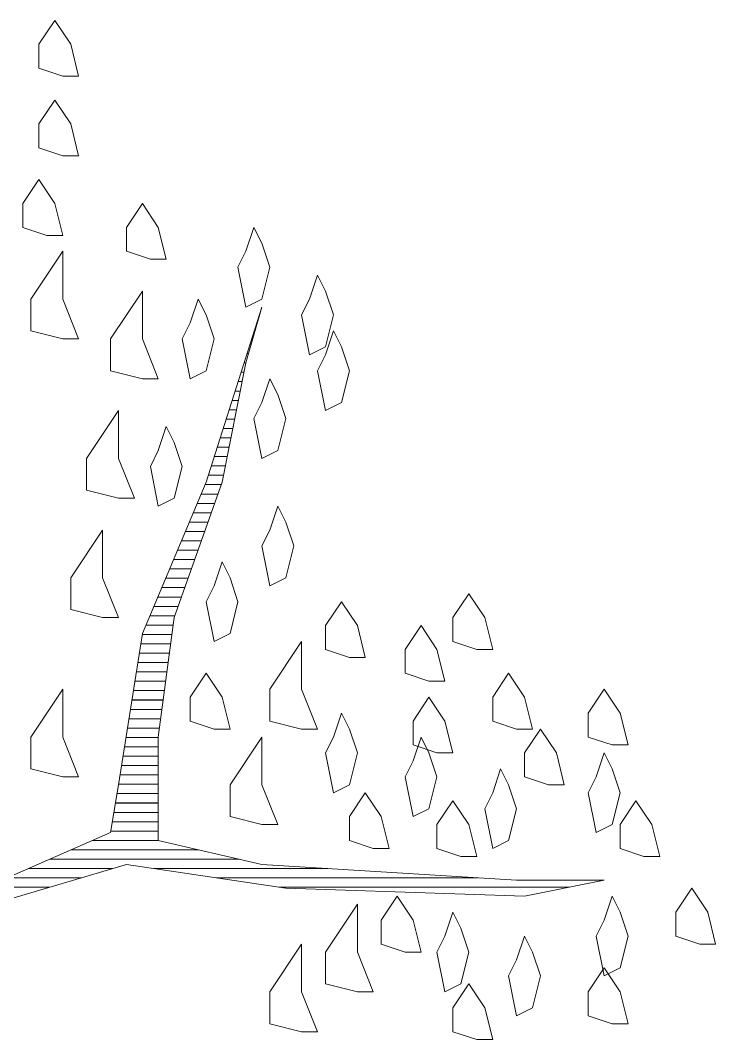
# Model space of a CAD drawing. Header units: centimetres. Extents: x 867 to 19881, y 2761 to 6151.
# Drawn here: x 2277.54 to 2285.65, y 4821.35 to 4833.24 of the extents above; entities that cross this region are included whole.
import ezdxf

# ---------------------------------------------------------------- set-up
doc = ezdxf.new("R2010")
doc.units = ezdxf.units.CM
doc.layers.add('PLAN TEFRİŞLER', color=7, linetype='Continuous', lineweight=0)

# ---------------------------------------------------------------- blocks, each defined once
blk = doc.blocks.new('*X64-flat-121')
at = {"color": 0}
for p, q in [((3044.09, 2851.64), (3044.14, 2851.64)), ((3043.57, 2850.02), (3043.68, 2850.02)), ((3043.06, 2848.39), (3043.21, 2848.39)), ((3042.54, 2846.76), (3042.75, 2846.76)), ((3042.02, 2845.14), (3042.28, 2845.14)), ((3041.5, 2843.51), (3041.82, 2843.51)), ((3040.47, 2840.26), (3041.17, 2840.26)), ((3040.99, 2841.88), (3041.5, 2841.88)), ((3039.95, 2838.63), (3040.85, 2838.63)), ((3039.43, 2837), (3040.52, 2837)), ((3038.92, 2835.38), (3040.2, 2835.38)), ((3038.4, 2833.75), (3039.87, 2833.75)), ((3037.88, 2832.12), (3039.54, 2832.12)), ((3037.36, 2830.5), (3039.22, 2830.5)), ((3036.85, 2828.87), (3038.89, 2828.87)), ((3036.33, 2827.24), (3038.57, 2827.24)), ((3035.81, 2825.62), (3038.24, 2825.62)), ((3035.29, 2823.99), (3037.92, 2823.99)), ((3034.73, 2822.36), (3037.53, 2822.36)), ((3033.36, 2819.11), (3036.38, 2819.11)), ((3034.05, 2820.73), (3036.95, 2820.73)), ((3032.68, 2817.48), (3035.81, 2817.48)), ((3031.99, 2815.85), (3035.23, 2815.85)), ((3031.31, 2814.23), (3034.66, 2814.23)), ((3030.62, 2812.6), (3034.08, 2812.6)), ((3029.94, 2810.97), (3033.51, 2810.97)), ((3029.25, 2809.35), (3032.94, 2809.35)), ((3028.57, 2807.72), (3032.36, 2807.72)), ((3027.88, 2806.09), (3031.79, 2806.09)), ((3027.2, 2804.47), (3031.21, 2804.47)), ((3026.51, 2802.84), (3030.64, 2802.84)), ((3025.14, 2799.59), (3029.49, 2799.59)), ((3025.83, 2801.21), (3030.06, 2801.21)), ((3024.46, 2797.96), (3029.2, 2797.96)), ((3023.82, 2796.33), (3028.99, 2796.33)), ((3023.56, 2794.71), (3028.77, 2794.71)), ((3023.3, 2793.08), (3028.55, 2793.08)), ((3023.05, 2791.45), (3028.34, 2791.45)), ((3022.79, 2789.83), (3028.12, 2789.83)), ((3022.53, 2788.2), (3027.9, 2788.2)), ((3022.28, 2786.57), (3027.68, 2786.57)), ((3022.02, 2784.95), (3027.47, 2784.95)), ((3021.76, 2783.32), (3027.25, 2783.32)), ((3021.25, 2780.07), (3026.82, 2780.07)), ((3021.51, 2781.69), (3027.03, 2781.69)), ((3020.99, 2778.44), (3026.61, 2778.44)), ((3020.74, 2776.81), (3026.61, 2776.81)), ((3020.48, 2775.19), (3026.61, 2775.19)), ((3020.22, 2773.56), (3026.61, 2773.56)), ((3019.96, 2771.93), (3026.61, 2771.93)), ((3019.71, 2770.31), (3026.61, 2770.31)), ((3019.44, 2768.68), (3026.61, 2768.68)), ((3019.17, 2767.05), (3026.61, 2767.05)), ((3018.9, 2765.43), (3026.61, 2765.43)), ((3018.62, 2763.8), (3026.61, 2763.8)), ((3018.35, 2762.17), (3026.61, 2762.17)), ((3011.46, 2758.92), (3033.59, 2758.92)), ((3015.18, 2760.55), (3026.61, 2760.55)), ((3007.75, 2757.29), (3040.64, 2757.29)), ((3004.03, 2755.67), (3018.66, 2755.67)), ((3025.84, 2755.67), (3056.03, 2755.67)), ((3000.31, 2754.04), (3013.17, 2754.04)), ((3036.69, 2754.04), (3082.06, 2754.04)), ((2996.59, 2752.41), (3007.68, 2752.41)), ((3047.53, 2752.41), (3098.07, 2752.41))]:
    blk.add_line(p, q, dxfattribs=at)
blk = doc.blocks.new('*X20')
at = {"color": 0}
for p, q in [((18.7131, 17.53), (18.7134, 17.53)), ((18.7099, 17.52), (18.7105, 17.52)), ((18.7067, 17.51), (18.7077, 17.51)), ((18.7035, 17.5), (18.7048, 17.5)), ((18.7003, 17.49), (18.7019, 17.49)), ((18.6971, 17.48), (18.6991, 17.48)), ((18.6908, 17.46), (18.6951, 17.46)), ((18.694, 17.47), (18.6971, 17.47)), ((18.6876, 17.45), (18.6931, 17.45)), ((18.6844, 17.44), (18.6911, 17.44)), ((18.6812, 17.43), (18.6891, 17.43)), ((18.6781, 17.42), (18.6871, 17.42)), ((18.6749, 17.41), (18.6851, 17.41)), ((18.6717, 17.4), (18.6831, 17.4)), ((18.6685, 17.39), (18.6811, 17.39)), ((18.6653, 17.38), (18.6791, 17.38)), ((18.6621, 17.37), (18.6771, 17.37)), ((18.659, 17.36), (18.6751, 17.36)), ((18.6555, 17.35), (18.6727, 17.35)), ((18.6471, 17.33), (18.6656, 17.33)), ((18.6513, 17.34), (18.6692, 17.34)), ((18.6429, 17.32), (18.6621, 17.32)), ((18.6387, 17.31), (18.6586, 17.31)), ((18.6345, 17.3), (18.6551, 17.3)), ((18.6303, 17.29), (18.6515, 17.29)), ((18.626, 17.28), (18.648, 17.28)), ((18.6218, 17.27), (18.6445, 17.27)), ((18.6176, 17.26), (18.6409, 17.26)), ((18.6134, 17.25), (18.6374, 17.25)), ((18.6092, 17.24), (18.6339, 17.24)), ((18.605, 17.23), (18.6303, 17.23)), ((18.5966, 17.21), (18.6233, 17.21)), ((18.6008, 17.22), (18.6268, 17.22)), ((18.5924, 17.2), (18.6215, 17.2)), ((18.5884, 17.19), (18.6202, 17.19)), ((18.5868, 17.18), (18.6189, 17.18)), ((18.5853, 17.17), (18.6175, 17.17)), ((18.5837, 17.16), (18.6162, 17.16)), ((18.5821, 17.15), (18.6149, 17.15)), ((18.5805, 17.14), (18.6135, 17.14)), ((18.5789, 17.13), (18.6122, 17.13)), ((18.5774, 17.12), (18.6109, 17.12)), ((18.5758, 17.11), (18.6095, 17.11)), ((18.5726, 17.09), (18.6069, 17.09)), ((18.5742, 17.1), (18.6082, 17.1)), ((18.571, 17.08), (18.6056, 17.08)), ((18.5695, 17.07), (18.6056, 17.07)), ((18.5679, 17.06), (18.6056, 17.06)), ((18.5663, 17.05), (18.6056, 17.05)), ((18.5647, 17.04), (18.6056, 17.04)), ((18.5632, 17.03), (18.6056, 17.03)), ((18.5615, 17.02), (18.6056, 17.02)), ((18.5598, 17.01), (18.6056, 17.01)), ((18.5582, 17), (18.6056, 17)), ((18.5565, 16.99), (18.6056, 16.99)), ((18.5548, 16.98), (18.6056, 16.98)), ((18.5125, 16.96), (18.6485, 16.96)), ((18.5353, 16.97), (18.6056, 16.97)), ((18.4896, 16.95), (18.6918, 16.95)), ((18.4668, 16.94), (18.5567, 16.94)), ((18.6009, 16.94), (18.7864, 16.94)), ((18.4439, 16.93), (18.523, 16.93)), ((18.6675, 16.93), (18.9464, 16.93)), ((18.4211, 16.92), (18.4892, 16.92)), ((18.7342, 16.92), (19.0449, 16.92))]:
    blk.add_line(p, q, dxfattribs=at)

msp = doc.modelspace()

# ---------------------------------------------------------------- linework, layer by layer
at = {"layer": 'PLAN TEFRİŞLER', "color": 252, "lineweight": 0, "true_color": 0x939598}
for p, q in [((2280.353, 4829.896, -178.847), (2279.703, 4827.852, -178.847)), ((2280.353, 4829.896, -90.218), (2279.703, 4827.852, -90.218)), ((2280.167, 4829.245, -178.847), (2280.353, 4829.896, -178.847)), ((2280.167, 4829.245, -90.218), (2280.353, 4829.896, -90.218)), ((2279.889, 4827.852, -178.847), (2280.167, 4829.245, -178.847)), ((2279.889, 4827.852, -90.218), (2280.167, 4829.245, -90.218)), ((2279.703, 4827.852, -178.847), (2278.96, 4826.087, -178.847)), ((2279.703, 4827.852, -90.218), (2278.96, 4826.087, -90.218)), ((2279.331, 4826.272, -178.847), (2279.889, 4827.852, -178.847)), ((2279.331, 4826.272, -90.218), (2279.889, 4827.852, -90.218)), ((2279.145, 4824.879, -178.847), (2279.331, 4826.272, -178.847)), ((2279.145, 4824.879, -90.218), (2279.331, 4826.272, -90.218)), ((2278.96, 4826.087, -178.847), (2278.681, 4824.321, -178.847)), ((2278.96, 4826.087, -90.218), (2278.681, 4824.321, -90.218)), ((2279.145, 4823.671, -178.847), (2279.145, 4824.879, -178.847)), ((2279.145, 4823.671, -90.218), (2279.145, 4824.879, -90.218)), ((2278.681, 4824.321, -178.847), (2278.588, 4823.764, -178.847)), ((2278.681, 4824.321, -90.218), (2278.588, 4823.764, -90.218)), ((2278.588, 4823.764, -178.847), (2277.102, 4823.114, -178.847)), ((2278.588, 4823.764, -90.218), (2277.102, 4823.114, -90.218)), ((2280.353, 4823.392, -178.847), (2279.145, 4823.671, -178.847)), ((2280.353, 4823.392, -90.218), (2279.145, 4823.671, -90.218)), ((2276.266, 4822.649, -178.847), (2278.774, 4823.392, -178.847)), ((2276.266, 4822.649, -90.218), (2278.774, 4823.392, -90.218)), ((2278.774, 4823.392, -178.847), (2280.632, 4823.114, -178.847)), ((2278.774, 4823.392, -90.218), (2280.632, 4823.114, -90.218)), ((2283.326, 4823.207, -178.847), (2280.353, 4823.392, -178.847)), ((2283.326, 4823.207, -90.218), (2280.353, 4823.392, -90.218)), ((2284.348, 4823.207, -178.847), (2283.326, 4823.207, -178.847)), ((2284.348, 4823.207, -90.218), (2283.326, 4823.207, -90.218)), ((2283.419, 4823.021, -178.847), (2284.348, 4823.207, -178.847)), ((2283.419, 4823.021, -90.218), (2284.348, 4823.207, -90.218)), ((2280.632, 4823.114, -178.847), (2283.419, 4823.021, -178.847)), ((2280.632, 4823.114, -90.218), (2283.419, 4823.021, -90.218))]:
    msp.add_line(p, q, dxfattribs=at)
for points, elevation in [([(2278.031, 4832.59), (2277.752, 4832.683), (2277.752, 4832.961), (2277.938, 4833.24), (2278.124, 4832.961), (2278.216, 4832.59)], -178.847), ([(2278.031, 4832.59), (2277.752, 4832.683), (2277.752, 4832.961), (2277.938, 4833.24), (2278.124, 4832.961), (2278.216, 4832.59)], -90.218), ([(2278.031, 4831.661), (2277.752, 4831.754), (2277.752, 4832.032), (2277.938, 4832.311), (2278.124, 4832.032), (2278.216, 4831.661)], -178.847), ([(2278.031, 4831.661), (2277.752, 4831.754), (2277.752, 4832.032), (2277.938, 4832.311), (2278.124, 4832.032), (2278.216, 4831.661)], -90.218), ([(2277.845, 4830.732), (2277.566, 4830.825), (2277.566, 4831.103), (2277.752, 4831.382), (2277.938, 4831.103), (2278.031, 4830.732)], -178.847), ([(2277.845, 4830.732), (2277.566, 4830.825), (2277.566, 4831.103), (2277.752, 4831.382), (2277.938, 4831.103), (2278.031, 4830.732)], -90.218), ([(2279.053, 4830.453), (2278.774, 4830.546), (2278.774, 4830.825), (2278.96, 4831.103), (2279.145, 4830.825), (2279.238, 4830.453)], -178.847), ([(2279.053, 4830.453), (2278.774, 4830.546), (2278.774, 4830.825), (2278.96, 4831.103), (2279.145, 4830.825), (2279.238, 4830.453)], -90.218), ([(2280.167, 4830.546), (2280.074, 4830.36), (2280.167, 4829.896), (2280.353, 4829.988), (2280.446, 4830.36), (2280.353, 4830.639), (2280.26, 4830.825)], -178.847), ([(2280.167, 4830.546), (2280.074, 4830.36), (2280.167, 4829.896), (2280.353, 4829.988), (2280.446, 4830.36), (2280.353, 4830.639), (2280.26, 4830.825)], -90.218), ([(2278.031, 4829.524), (2277.659, 4829.617), (2277.659, 4829.988), (2278.031, 4830.546), (2278.031, 4829.988), (2278.216, 4829.524)], -178.847), ([(2278.031, 4829.524), (2277.659, 4829.617), (2277.659, 4829.988), (2278.031, 4830.546), (2278.031, 4829.988), (2278.216, 4829.524)], -90.218), ([(2280.911, 4829.988), (2280.818, 4829.803), (2280.911, 4829.338), (2281.096, 4829.431), (2281.189, 4829.803), (2281.096, 4830.081), (2281.003, 4830.267)], -178.847), ([(2280.911, 4829.988), (2280.818, 4829.803), (2280.911, 4829.338), (2281.096, 4829.431), (2281.189, 4829.803), (2281.096, 4830.081), (2281.003, 4830.267)], -90.218), ([(2278.96, 4829.059), (2278.588, 4829.152), (2278.588, 4829.524), (2278.96, 4830.081), (2278.96, 4829.524), (2279.145, 4829.059)], -178.847), ([(2278.96, 4829.059), (2278.588, 4829.152), (2278.588, 4829.524), (2278.96, 4830.081), (2278.96, 4829.524), (2279.145, 4829.059)], -90.218), ([(2279.517, 4829.71), (2279.424, 4829.524), (2279.517, 4829.059), (2279.703, 4829.152), (2279.796, 4829.524), (2279.703, 4829.803), (2279.61, 4829.988)], -178.847), ([(2279.517, 4829.71), (2279.424, 4829.524), (2279.517, 4829.059), (2279.703, 4829.152), (2279.796, 4829.524), (2279.703, 4829.803), (2279.61, 4829.988)], -90.218), ([(2281.096, 4829.338), (2281.003, 4829.152), (2281.096, 4828.688), (2281.282, 4828.781), (2281.375, 4829.152), (2281.282, 4829.431), (2281.189, 4829.617)], -178.847), ([(2281.096, 4829.338), (2281.003, 4829.152), (2281.096, 4828.688), (2281.282, 4828.781), (2281.375, 4829.152), (2281.282, 4829.431), (2281.189, 4829.617)], -90.218), ([(2280.353, 4828.781), (2280.26, 4828.595), (2280.353, 4828.13), (2280.539, 4828.223), (2280.632, 4828.595), (2280.539, 4828.874), (2280.446, 4829.059)], -178.847), ([(2280.353, 4828.781), (2280.26, 4828.595), (2280.353, 4828.13), (2280.539, 4828.223), (2280.632, 4828.595), (2280.539, 4828.874), (2280.446, 4829.059)], -90.218), ([(2278.681, 4827.666), (2278.309, 4827.759), (2278.309, 4828.13), (2278.681, 4828.688), (2278.681, 4828.13), (2278.867, 4827.666)], -178.847), ([(2278.681, 4827.666), (2278.309, 4827.759), (2278.309, 4828.13), (2278.681, 4828.688), (2278.681, 4828.13), (2278.867, 4827.666)], -90.218), ([(2279.145, 4828.223), (2279.053, 4828.037), (2279.145, 4827.573), (2279.331, 4827.666), (2279.424, 4828.037), (2279.331, 4828.316), (2279.238, 4828.502)], -178.847), ([(2279.145, 4828.223), (2279.053, 4828.037), (2279.145, 4827.573), (2279.331, 4827.666), (2279.424, 4828.037), (2279.331, 4828.316), (2279.238, 4828.502)], -90.218), ([(2280.446, 4827.294), (2280.353, 4827.108), (2280.446, 4826.644), (2280.632, 4826.737), (2280.725, 4827.108), (2280.632, 4827.387), (2280.539, 4827.573)], -178.847), ([(2280.446, 4827.294), (2280.353, 4827.108), (2280.446, 4826.644), (2280.632, 4826.737), (2280.725, 4827.108), (2280.632, 4827.387), (2280.539, 4827.573)], -90.218), ([(2278.495, 4826.272), (2278.124, 4826.365), (2278.124, 4826.737), (2278.495, 4827.294), (2278.495, 4826.737), (2278.681, 4826.272)], -178.847), ([(2278.495, 4826.272), (2278.124, 4826.365), (2278.124, 4826.737), (2278.495, 4827.294), (2278.495, 4826.737), (2278.681, 4826.272)], -90.218), ([(2279.796, 4826.644), (2279.703, 4826.458), (2279.796, 4825.994), (2279.982, 4826.087), (2280.074, 4826.458), (2279.982, 4826.737), (2279.889, 4826.923)], -178.847), ([(2279.796, 4826.644), (2279.703, 4826.458), (2279.796, 4825.994), (2279.982, 4826.087), (2280.074, 4826.458), (2279.982, 4826.737), (2279.889, 4826.923)], -90.218), ([(2282.861, 4825.901), (2282.583, 4825.994), (2282.583, 4826.272), (2282.769, 4826.551), (2282.954, 4826.272), (2283.047, 4825.901)], -178.847), ([(2282.861, 4825.901), (2282.583, 4825.994), (2282.583, 4826.272), (2282.769, 4826.551), (2282.954, 4826.272), (2283.047, 4825.901)], -90.218), ([(2281.375, 4825.808), (2281.096, 4825.901), (2281.096, 4826.179), (2281.282, 4826.458), (2281.468, 4826.179), (2281.561, 4825.808)], -178.847), ([(2281.375, 4825.808), (2281.096, 4825.901), (2281.096, 4826.179), (2281.282, 4826.458), (2281.468, 4826.179), (2281.561, 4825.808)], -90.218), ([(2282.304, 4825.529), (2282.025, 4825.622), (2282.025, 4825.901), (2282.211, 4826.179), (2282.397, 4825.901), (2282.49, 4825.529)], -178.847), ([(2282.304, 4825.529), (2282.025, 4825.622), (2282.025, 4825.901), (2282.211, 4826.179), (2282.397, 4825.901), (2282.49, 4825.529)], -90.218), ([(2280.818, 4824.972), (2280.446, 4825.065), (2280.446, 4825.436), (2280.818, 4825.994), (2280.818, 4825.436), (2281.003, 4824.972)], -178.847), ([(2280.818, 4824.972), (2280.446, 4825.065), (2280.446, 4825.436), (2280.818, 4825.994), (2280.818, 4825.436), (2281.003, 4824.972)], -90.218), ([(2279.796, 4824.972), (2279.517, 4825.065), (2279.517, 4825.343), (2279.703, 4825.622), (2279.889, 4825.343), (2279.982, 4824.972)], -178.847), ([(2279.796, 4824.972), (2279.517, 4825.065), (2279.517, 4825.343), (2279.703, 4825.622), (2279.889, 4825.343), (2279.982, 4824.972)], -90.218), ([(2283.326, 4824.972), (2283.047, 4825.065), (2283.047, 4825.343), (2283.233, 4825.622), (2283.419, 4825.343), (2283.512, 4824.972)], -178.847), ([(2283.326, 4824.972), (2283.047, 4825.065), (2283.047, 4825.343), (2283.233, 4825.622), (2283.419, 4825.343), (2283.512, 4824.972)], -90.218), ([(2278.031, 4824.414), (2277.659, 4824.507), (2277.659, 4824.879), (2278.031, 4825.436), (2278.031, 4824.879), (2278.216, 4824.414)], -178.847), ([(2278.031, 4824.414), (2277.659, 4824.507), (2277.659, 4824.879), (2278.031, 4825.436), (2278.031, 4824.879), (2278.216, 4824.414)], -90.218), ([(2282.397, 4824.693), (2282.118, 4824.786), (2282.118, 4825.065), (2282.304, 4825.343), (2282.49, 4825.065), (2282.583, 4824.693)], -178.847), ([(2282.397, 4824.693), (2282.118, 4824.786), (2282.118, 4825.065), (2282.304, 4825.343), (2282.49, 4825.065), (2282.583, 4824.693)], -90.218), ([(2284.441, 4824.786), (2284.162, 4824.879), (2284.162, 4825.158), (2284.348, 4825.436), (2284.534, 4825.158), (2284.627, 4824.786)], -178.847), ([(2284.441, 4824.786), (2284.162, 4824.879), (2284.162, 4825.158), (2284.348, 4825.436), (2284.534, 4825.158), (2284.627, 4824.786)], -90.218), ([(2281.189, 4824.879), (2281.096, 4824.693), (2281.189, 4824.229), (2281.375, 4824.321), (2281.468, 4824.693), (2281.375, 4824.972), (2281.282, 4825.158)], -178.847), ([(2281.189, 4824.879), (2281.096, 4824.693), (2281.189, 4824.229), (2281.375, 4824.321), (2281.468, 4824.693), (2281.375, 4824.972), (2281.282, 4825.158)], -90.218), ([(2283.698, 4824.321), (2283.419, 4824.414), (2283.419, 4824.693), (2283.605, 4824.972), (2283.79, 4824.693), (2283.883, 4824.321)], -178.847), ([(2283.698, 4824.321), (2283.419, 4824.414), (2283.419, 4824.693), (2283.605, 4824.972), (2283.79, 4824.693), (2283.883, 4824.321)], -90.218), ([(2280.353, 4823.857), (2279.982, 4823.95), (2279.982, 4824.321), (2280.353, 4824.879), (2280.353, 4824.321), (2280.539, 4823.857)], -178.847), ([(2280.353, 4823.857), (2279.982, 4823.95), (2279.982, 4824.321), (2280.353, 4824.879), (2280.353, 4824.321), (2280.539, 4823.857)], -90.218), ([(2282.118, 4824.6), (2282.025, 4824.414), (2282.118, 4823.95), (2282.304, 4824.043), (2282.397, 4824.414), (2282.304, 4824.693), (2282.211, 4824.879)], -178.847), ([(2282.118, 4824.6), (2282.025, 4824.414), (2282.118, 4823.95), (2282.304, 4824.043), (2282.397, 4824.414), (2282.304, 4824.693), (2282.211, 4824.879)], -90.218), ([(2284.255, 4824.414), (2284.162, 4824.229), (2284.255, 4823.764), (2284.441, 4823.857), (2284.534, 4824.229), (2284.441, 4824.507), (2284.348, 4824.693)], -178.847), ([(2284.255, 4824.414), (2284.162, 4824.229), (2284.255, 4823.764), (2284.441, 4823.857), (2284.534, 4824.229), (2284.441, 4824.507), (2284.348, 4824.693)], -90.218), ([(2283.047, 4824.229), (2282.954, 4824.043), (2283.047, 4823.578), (2283.233, 4823.671), (2283.326, 4824.043), (2283.233, 4824.321), (2283.14, 4824.507)], -178.847), ([(2283.047, 4824.229), (2282.954, 4824.043), (2283.047, 4823.578), (2283.233, 4823.671), (2283.326, 4824.043), (2283.233, 4824.321), (2283.14, 4824.507)], -90.218), ([(2281.654, 4823.578), (2281.375, 4823.671), (2281.375, 4823.95), (2281.561, 4824.229), (2281.747, 4823.95), (2281.84, 4823.578)], -178.847), ([(2281.654, 4823.578), (2281.375, 4823.671), (2281.375, 4823.95), (2281.561, 4824.229), (2281.747, 4823.95), (2281.84, 4823.578)], -90.218), ([(2282.676, 4823.485), (2282.397, 4823.578), (2282.397, 4823.857), (2282.583, 4824.136), (2282.769, 4823.857), (2282.861, 4823.485)], -178.847), ([(2282.676, 4823.485), (2282.397, 4823.578), (2282.397, 4823.857), (2282.583, 4824.136), (2282.769, 4823.857), (2282.861, 4823.485)], -90.218), ([(2284.812, 4823.485), (2284.534, 4823.578), (2284.534, 4823.857), (2284.719, 4824.136), (2284.905, 4823.857), (2284.998, 4823.485)], -178.847), ([(2284.812, 4823.485), (2284.534, 4823.578), (2284.534, 4823.857), (2284.719, 4824.136), (2284.905, 4823.857), (2284.998, 4823.485)], -90.218), ([(2285.463, 4822.463), (2285.184, 4822.556), (2285.184, 4822.835), (2285.37, 4823.114), (2285.556, 4822.835), (2285.649, 4822.463)], -178.847), ([(2285.463, 4822.463), (2285.184, 4822.556), (2285.184, 4822.835), (2285.37, 4823.114), (2285.556, 4822.835), (2285.649, 4822.463)], -90.218), ([(2282.025, 4822.37), (2281.747, 4822.463), (2281.747, 4822.742), (2281.932, 4823.021), (2282.118, 4822.742), (2282.211, 4822.37)], -178.847), ([(2282.025, 4822.37), (2281.747, 4822.463), (2281.747, 4822.742), (2281.932, 4823.021), (2282.118, 4822.742), (2282.211, 4822.37)], -90.218), ([(2284.348, 4822.742), (2284.255, 4822.556), (2284.348, 4822.092), (2284.534, 4822.185), (2284.627, 4822.556), (2284.534, 4822.835), (2284.441, 4823.021)], -178.847), ([(2284.348, 4822.742), (2284.255, 4822.556), (2284.348, 4822.092), (2284.534, 4822.185), (2284.627, 4822.556), (2284.534, 4822.835), (2284.441, 4823.021)], -90.218), ([(2281.468, 4821.906), (2281.096, 4821.999), (2281.096, 4822.37), (2281.468, 4822.928), (2281.468, 4822.37), (2281.654, 4821.906)], -178.847), ([(2281.468, 4821.906), (2281.096, 4821.999), (2281.096, 4822.37), (2281.468, 4822.928), (2281.468, 4822.37), (2281.654, 4821.906)], -90.218), ([(2282.49, 4822.556), (2282.397, 4822.37), (2282.49, 4821.906), (2282.676, 4821.999), (2282.769, 4822.37), (2282.676, 4822.649), (2282.583, 4822.835)], -178.847), ([(2282.49, 4822.556), (2282.397, 4822.37), (2282.49, 4821.906), (2282.676, 4821.999), (2282.769, 4822.37), (2282.676, 4822.649), (2282.583, 4822.835)], -90.218), ([(2283.326, 4822.278), (2283.233, 4822.092), (2283.326, 4821.627), (2283.512, 4821.72), (2283.605, 4822.092), (2283.512, 4822.37), (2283.419, 4822.556)], -178.847), ([(2283.326, 4822.278), (2283.233, 4822.092), (2283.326, 4821.627), (2283.512, 4821.72), (2283.605, 4822.092), (2283.512, 4822.37), (2283.419, 4822.556)], -90.218), ([(2280.818, 4821.441), (2280.446, 4821.534), (2280.446, 4821.906), (2280.818, 4822.463), (2280.818, 4821.906), (2281.003, 4821.441)], -178.847), ([(2280.818, 4821.441), (2280.446, 4821.534), (2280.446, 4821.906), (2280.818, 4822.463), (2280.818, 4821.906), (2281.003, 4821.441)], -90.218), ([(2284.441, 4821.534), (2284.162, 4821.627), (2284.162, 4821.906), (2284.348, 4822.185), (2284.534, 4821.906), (2284.627, 4821.534)], -178.847), ([(2284.441, 4821.534), (2284.162, 4821.627), (2284.162, 4821.906), (2284.348, 4822.185), (2284.534, 4821.906), (2284.627, 4821.534)], -90.218), ([(2282.861, 4821.349), (2282.583, 4821.441), (2282.583, 4821.72), (2282.769, 4821.999), (2282.954, 4821.72), (2283.047, 4821.349)], -178.847), ([(2282.861, 4821.349), (2282.583, 4821.441), (2282.583, 4821.72), (2282.769, 4821.999), (2282.954, 4821.72), (2283.047, 4821.349)], -90.218)]:
    msp.add_lwpolyline(points, close=True, dxfattribs=dict(at, elevation=elevation))

# ---------------------------------------------------------------- block references
for name, xscale, yscale, zscale in [('*X64-flat-121', 0.06715598195803192, 0.06715598195803192, 0.06715598195803192), ('*X20', 10.9244076261125, 10.9244076261125, 10.9244076261125)]:
    msp.add_blockref(name, (2075.891, 4638.285, -90.218), dxfattribs=dict(at, xscale=xscale, yscale=yscale, zscale=zscale))

doc.saveas('drawing.dxf')
